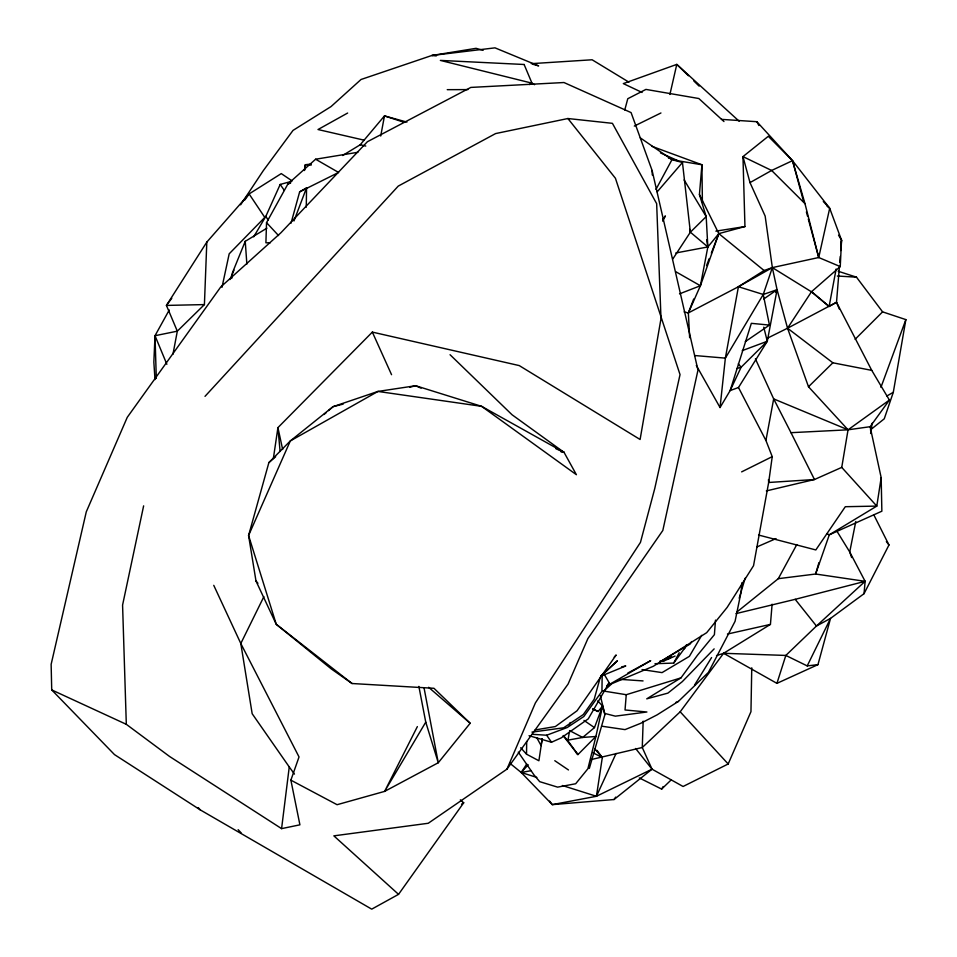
<?xml version="1.0" encoding="UTF-8"?>
<svg xmlns="http://www.w3.org/2000/svg" width="957" height="957" viewBox="0 0 957 957"><rect width="100%" height="100%" fill="white"/><g stroke="black" fill="none" stroke-linecap="round" stroke-linejoin="round"><path stroke-width="1.44" d="M542.152 739.031L538.899 760.767L526.529 754.188L526.685 741.508M602.168 675.283L601.941 691.325L583.842 716.518L567.214 727.523L546.65 735.227L532.236 734.306M306.264 207.202L306.563 187.811L299.649 191.867L291.036 223.184M751.759 667.819L750.958 711.685L728.181 763.985L683.083 786.487L652.028 769.177L635.604 748.494M357.894 152.283L315.619 159.221L287.89 184.019L266.536 222.634L265.902 242.779L270.113 242.851M643.164 721.159L642.267 747.513L652.028 769.177L614.011 799.538L552.273 804.634L521.23 772.502L509.662 763.088M154.998 379.582L153.85 362.177L155.01 335.716L177.32 331.17L204.415 304.589L206.808 242.109L249.107 193.936L281.262 173.6L291.945 180.789M766.784 338.491L787.551 328.215L811.428 291.801L840.246 266.584L841.55 240.195L829.695 208.279L792.516 160.656L756.867 121.706L721.47 119.362M741.771 582.873L741.173 591.605L735.072 621.308L708.407 672.412L678.417 701.409L657.112 714.855L640.664 723.336L625.017 729.617L602.647 726.327M715.501 620.112L714.401 634.658L697.462 655.258L680.953 677.891L646.741 698.849L667.89 693.119L682.257 681.683L714.149 648.882M680.953 677.891L626.249 694.71L625.029 709.974L646.908 711.996L615.351 716.159L604.585 713.384M839.349 309.051L836.514 302.304L839.397 266.812M839.756 262.385L840.234 256.464M840.713 250.555L841.55 240.195L838.547 235.159M716.53 655.605L723.588 653.296L770.433 624.395L772.108 604.202M689.65 337.701L688.358 312.915L700.404 285.748L707.845 246.954L706.182 216.605L699.435 194.57L701.924 164.771L651.765 146.265M590.72 759.679L642.267 747.513L680.188 711.805L723.588 653.296L776.928 683.358L785.829 655.437L816.453 626.022L830.532 618.389L864.039 593.687L865.116 581.33L849.732 551.986L836.92 531.171M696.313 365.407L720.047 407.538L725.358 358.133L738.421 286.729L764.081 270.52L772.347 267.601L818.725 257.517L840.246 266.584M263.893 596.642L240.805 643.499L299.027 756.939L290.88 780.158L299.912 824.826L281.585 828.63L289.253 766.952L252.17 713.719L240.805 643.499L213.758 585.337M231.702 278.451L232.479 272.661L245.243 241.32L266.895 228.173M829.695 208.279L818.725 257.517L804.981 203.662L792.516 160.656L768.304 136.289L742.967 156.613L750.001 182.608L765.157 216.079L772.347 267.601L777.072 289.708L767.287 341.278L738.493 387.513L765.923 440.471L772.239 456.645L768.662 482.484L753.542 565.695L727.164 607.396L706.661 632.697L653.344 666.275L611.99 683.609L603.7 691.002M273.367 458.475L277.925 427.635L372.345 332.103L519.244 365.586L640.101 439.49L661 318.597L656.658 203.662L612.42 123.333L567.896 118.524L495.606 133.573L398.244 186.101L205.013 396.354M304.505 170.406L305.367 164.712L311.085 164.066M542.176 738.708L541.124 745.635L536.865 737.871M549.629 801.093L552.273 804.634L596.438 796.284L602.3 757.537L596.953 750.348M870.607 433.521L872.186 423.197M758.566 535.035L815.819 549.94L845.306 506.708L876.791 506.097L841.741 467.387L848.046 429.813L808.498 386.76L787.551 328.215L836.514 302.304L871.755 370.371L889.4 400.062L870.128 426.702L881.17 477.639L876.791 506.097L829.312 534.796L815.627 574.021L778.292 578.674L736.77 612.121M597.754 700.895L602.587 706.063L595.9 736.471L577.908 754.606L567.932 740.79L569.283 732.32M870.38 429.92L884.256 418.807L893.3 392.31L905.86 319.614L882.593 311.862L856.479 277.171L838.141 271.238M304.35 170.502L305.367 164.712L311.216 165.094M380.719 136.014L384.475 115.905L406.94 122.101M765.923 440.471L773.675 398.902L755.408 358.851M836.143 269.013L829.109 306.467L811.428 291.801L772.347 267.601L738.421 286.729L688.358 312.915L684.123 311.97M840.736 244.525L841.55 240.195M172.954 354.281L177.32 331.17L166.434 305.415L206.808 242.109M855.785 521.493L849.732 551.986L851.646 557.536M143.634 505.858L122.58 605.075L126.312 724.317L169.568 756.473L281.585 828.63M221.988 287.327L229.19 253.82L265.831 216.33L280.198 184.438L291.682 181.304M669.9 94.492L676.79 64.394L739.187 121.264M624.765 109.983L627.78 98.715L645.927 89.408L698.837 98.523L723.959 121.539M776.928 683.358L817.96 664.637L830.532 618.389L807.218 665.905L785.829 655.437L723.588 653.296L726.435 653.583M600.159 677.759L594.201 699.244L583.303 714.544L563.625 727.798L531.972 732.117M352.08 683.525L276.262 624.311L248.581 535.489L290.294 440.95L377.943 391.437L481.61 406.33L576.401 474.708L564.044 452.35L481.61 406.33L415.649 385.731L377.943 391.437L333.036 406.677L290.294 440.95L268.881 462.602L248.581 535.489L255.986 580.983L276.262 624.311L331.385 668.991L352.08 683.525L433.964 688.298L470.162 723.253L438.27 762.741L384.618 791.391L337.079 804.705L290.88 780.158M589.333 768.411L604.92 714.568L600.362 695.751M818.929 562.644L815.627 574.021L865.116 581.33L816.453 626.022L795.183 599.333L735.909 613.628M739.175 598.233L745.168 578.184M694.914 355.549L725.358 358.133L763.255 294.469L772.347 267.601M679.518 293.847L700.404 285.748L718.815 233.616L699.435 194.57M229.955 279.54L233.987 270.101M880.93 387.358L905.86 319.614M568.267 740.072L582.681 737.452L594.464 727.607L602.587 706.063L604.92 714.568M293.955 220.983L306.563 187.811M569.176 725.179L570.205 722.499M688.358 312.915L693.705 299.003M706.529 265.615L709.197 258.653M711.338 253.091L718.815 233.616L744.953 226.558L742.967 156.613L771.629 170.466L804.981 203.662M460.341 799.849L463.702 802.779L398.543 894.352L333.861 835.856L428.246 823.271L506.959 769.141L535.394 702.917L640.448 542.404L654.744 488.572L680.032 374.606L615.435 178.277L567.896 118.524M562.381 785.518L596.438 796.284L616.069 753.446M775.804 292.363L777.072 289.708L763.255 294.469L738.421 286.729M684.458 648.702L686.301 645.03M417.36 726.602L384.618 791.391L425.757 722.152L418.867 686.396M864.039 593.687L888.969 544.988L873.753 514.71M662.675 221.151L665.39 215.911L662.746 219.452M654.995 663.703L673.704 663.093L679.207 652.71M655.964 189.39L671.97 159.687L682.461 162.499L690.368 232.192L672.938 258.785M778.292 578.674L796.798 544.569M156.314 378.41L155.01 335.716L169.257 309.984M604.31 674.458L609.166 682.736L588.28 718.839L561.245 737.871L551.519 742.237L529.054 735.706M701.708 635.34L689.363 656.37L662.041 672.615L642.051 669.589M253.701 236.822L265.831 216.33L268.127 220.074M639.312 777.933L661.646 789.094L663.153 786.546M720.047 407.538L730.155 390.564L741.101 367.261L767.287 341.278L763.746 327.174M691.648 641.537L690.153 644.025L661.371 660.916M694.567 685.068L711.589 657.543M526.721 764.045L521.23 772.502L536.841 777.431M240.626 204.798L263.235 170.729L293.021 130.403L331.026 106.586L361.028 79.491L431.822 55.494L476.048 48.328L483.153 50.326M614.011 799.538L615.674 797.109M244.789 200.001L249.107 193.936L264.611 217.131M506.959 769.141L568.111 684.016L587.885 638.594L662.818 530.477L697.976 370.12L652.124 170.525L631.082 112.591L563.972 82.529L470.82 87.422L367.392 141.732L280.903 232.778L220.768 286.933L127.257 417.336L86.274 511.851L51.14 664.337L51.714 689.913L114.493 754.606L200.24 809.873L371.723 909.15L398.543 894.352M609.166 682.736L606.834 685.918L650.712 660.665L627.792 673.07M673.704 663.093L686.707 645.413M171.805 298.249L166.434 305.415L204.415 304.589M592.766 708.981L598.101 711.518L602.587 706.063M342.618 155.501L360.215 144.77L384.475 115.905L403.435 122.077M657.196 191.831L682.461 162.499M614.215 657.16L616.164 654.983L577.035 710.776L555.383 726.542L535.13 729.952M528.192 764.775L521.23 772.502L531.362 770.624M855.103 339.316L882.593 311.862M764.081 270.52L718.815 233.616L707.845 246.954L690.368 232.192L706.182 216.605L684.135 179.928M808.498 386.76L832.865 362.799L871.755 370.371M661.646 789.094L671.108 779.967M601.032 676.049L617.409 660.785L600.553 676.324L625.77 665.976L621.619 666.85M268.881 462.602L275.64 456.716M324.028 414.525L326.277 412.563M328.538 410.601L333.036 406.677L343.18 404.105M889.4 400.062L848.046 429.813L790.996 432.684L773.675 398.902L848.046 429.813L870.128 426.702M763.77 298.979L777.072 289.708L787.551 328.215L832.865 362.799M745.3 341.613L769.452 325.093L763.255 294.469M461.549 804.191L463.702 802.779M671.551 656.813L667.974 659.134L665.055 659.229M529.544 84.551L531.972 83.163L534.544 84.683M886.888 395.971L893.3 392.31M750.001 182.608L771.629 170.466L792.516 160.656L803.701 201.963M836.514 302.304L829.109 306.467L811.416 291.526M347.642 113.034L318.011 129.53L363.971 140.129M290.521 182.703L287.89 184.019L290.677 182.943M299.649 191.867L338.599 172.463L315.619 159.221M741.639 471.873L772.239 456.645M634.312 126.073L660.94 112.974M596.438 796.284L652.028 769.177M841.741 467.387L814.479 479.517L766.342 490.917M663.715 661.072L659.636 661.478L663.715 661.072L675.092 656.047M756.903 546.937L776.043 538.588M675.738 702.486L678.417 701.409M742.225 350.633L767.287 341.278M738.493 387.513L730.155 390.564L751.341 323.334L769.452 325.093M736.914 368.529L741.101 367.261L738.337 363.804M795.183 599.333L865.116 581.33M409.847 387.202L415.649 385.731L421.092 388.171M727.464 634.048L770.433 624.395M675.809 252.971L707.845 246.954L706.673 239.681M715.872 231.151L744.953 226.558M807.218 665.905L817.96 664.637M531.267 63.664L592.12 59.777L628.94 82.17M447.242 89.671L467.901 89.599M837.327 276.011L856.479 277.171M620.088 679.35L643.056 680.917M436.272 55.925L431.822 55.494L494.996 47.85L538.635 65.877L532.941 64.286M561.137 451.967L564.044 452.35L512.043 414.752L450.053 354.712M602.958 690.93L626.249 694.71M668.488 158.001L678.094 160.812L701.924 164.771L702.39 201.975M360.215 144.77L365.777 146.05M555.873 448.689L564.044 452.35M660.438 152.869L678.094 160.812M826.74 533.623L829.312 534.796L881.864 511.205L881.17 477.639M51.714 689.913L126.312 724.317M642.111 92.47L623.33 83.594L676.79 64.394L688.49 75.77M592.933 708.993L598.101 711.518M593.053 752.812L602.3 757.537L594.596 748.649M569.559 730.574L582.681 737.452L595.9 736.471L587.897 768.746L575.683 783.747L557.596 787.133L539.7 781.666L533.958 774.859L518.287 752.142M675.726 271.692L700.404 285.748M554.785 760.695L568.458 769.954M583.973 720.418L594.464 727.607M640.269 137.868L671.97 159.687M827.099 206.186L829.384 207.872L823.295 201.532M428.628 687.282L470.162 723.253M693.813 80.95L699.136 86.118M238.149 829.671L241.2 832.949M266.536 222.634L278.547 235.566M680.188 711.805L728.181 763.985M520.692 747.752L526.529 754.188M575.982 752.453L577.908 754.606L563.302 735.873M198.266 807.636L200.24 809.873M563.326 735.514L567.932 740.79M255.986 580.983L257.923 583.244M886.361 541.542L888.969 544.988M289.253 766.952L294.457 774.093M546.65 735.227L551.519 742.237M280.198 184.438L284.313 190.431M756.867 121.706L758.889 125.523M790.996 432.684L814.479 479.517L768.662 482.484L768.471 479.589M372.345 332.103L391.557 374.701M155.01 335.716L166.865 364.282M425.757 722.152L438.27 762.741L424.118 688.262M806.392 211.928L807.552 216.21M808.318 219.057L818.725 257.517M689.65 229.357L690.368 232.192M282.662 449.479L277.925 427.635L280.102 451.453M245.243 241.32L246.858 264.084M652.124 170.525L652.291 174.987M524.125 64.49L440.364 60.411L531.972 83.163L524.125 64.49"/></g></svg>
